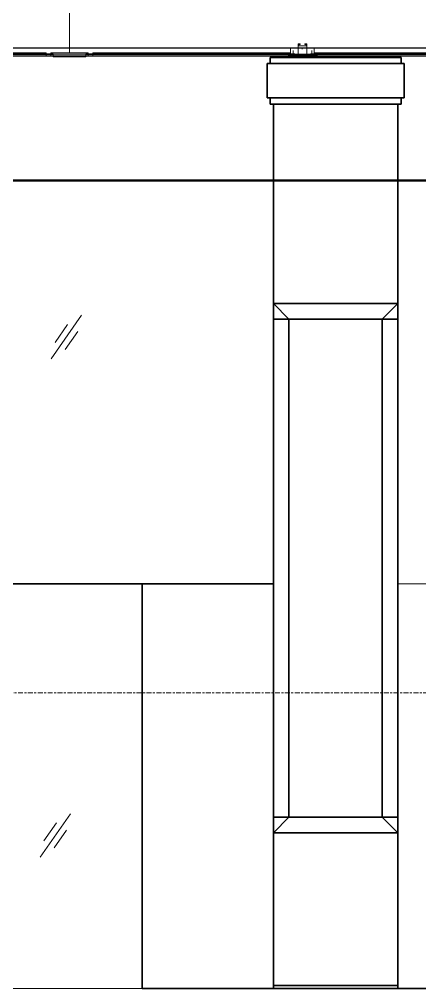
# Model space of a CAD drawing. Header units: millimetres. Extents: x 652554 to 1678317, y -308114 to 170803.
# Drawn here: x 741381 to 742666, y 155235 to 158348 of the extents above; entities that cross this region are included whole.
import ezdxf

# ---------------------------------------------------------------- set-up
doc = ezdxf.new("R2010")
doc.units = ezdxf.units.MM
doc.linetypes.add('Centre', pattern=[31.75, 6.35, -4.7625, 15.875, -4.7625])
doc.linetypes.add('DPA_Hidden 50', pattern=[3, 2, -1])
doc.layers.add('000 - 0_HIDE_OBJ_FRAMING_DEF_SUB_1', color=251, linetype='Continuous')
doc.layers.add('DIM', color=1, linetype='Continuous')
for name, color, linetype, lineweight in [('A-COLS-E', 1, 'Continuous', 35), ('A-DETL', 1, 'Continuous', 70), ('A-DETL-GENF', 2, 'Continuous', 35), ('A-FLOR-LEVL', 3, 'Continuous', 9), ('A-GLAZ-CURT', 2, 'Continuous', 9), ('A-GLAZ-CWMG', 2, 'Continuous', 35), ('E-LITE-EQPM', 2, 'Continuous', 35)]:
    doc.layers.add(name, color=color, linetype=linetype, lineweight=lineweight)

# ---------------------------------------------------------------- blocks, each defined once
blk = doc.blocks.new('L1-2 RECESSED FLUORESCENT - L1-2  RECESSED FLUORESCENT-12382980-2240-01 ENTRANCE 2 ELEVATION 2')
at = {"layer": 'E-LITE-EQPM', "color": 250, "lineweight": 20}
for p, q in [((-35866.5, 105550), (-35866.5, 105542.3)), ((-35866.5, 105542.3), (-35866.5, 105550)), ((-35866.5, 105542.3), (-35761.5, 105542.3)), ((-35761.5, 105542.3), (-35866.5, 105542.3)), ((-35771.5, 105542.3), (-35856.5, 105542.3)), ((-35856.5, 105542.3), (-35771.5, 105542.3)), ((-35761.5, 105542.3), (-35761.5, 105550)), ((-35761.5, 105550), (-35761.5, 105542.3))]:
    blk.add_line(p, q, dxfattribs=at)
blk = doc.blocks.new('D2 - D2-V246-2240-01 ENTRANCE 2 ELEVATION 2')
at = {"layer": 'E-LITE-EQPM', "color": 250, "lineweight": 20}
for p, q in [((-29103.5, 105568), (-29103.5, 105550)), ((-29079.6, 105568), (-29079.6, 105568)), ((-29079.6, 105568), (-29079.6, 105568)), ((-29079.5, 105584), (-29073.1, 105584)), ((-29073.1, 105584), (-29079.5, 105584)), ((-29079.5, 105584), (-29073.1, 105584)), ((-29073.1, 105584), (-29079.5, 105584)), ((-29079.5, 105584), (-29079.5, 105550)), ((-29079.5, 105568), (-29079.5, 105584)), ((-29079.5, 105584), (-29079.5, 105568)), ((-29079.5, 105568), (-29079.5, 105584)), ((-29077.3, 105577.7), (-29077.3, 105581.1)), ((-29077.3, 105581.1), (-29073.1, 105581.1)), ((-29073.1, 105581.1), (-29077.3, 105581.1)), ((-29077.3, 105581.1), (-29077.3, 105577.7)), ((-29077.3, 105577.7), (-29077.3, 105581.1)), ((-29077.3, 105581.1), (-29073.1, 105581.1)), ((-29073.1, 105581.1), (-29077.3, 105581.1)), ((-29077.3, 105581.1), (-29077.3, 105577.7)), ((-29053.7, 105577.7), (-29077.3, 105577.7)), ((-29077.3, 105577.7), (-29053.7, 105577.7)), ((-29053.7, 105577.7), (-29077.3, 105577.7)), ((-29077.3, 105577.7), (-29053.7, 105577.7)), ((-29073.1, 105581.1), (-29073.1, 105584)), ((-29073.1, 105584), (-29073.1, 105581.4)), ((-29073.1, 105581.4), (-29073.1, 105584)), ((-29073.1, 105584), (-29073.1, 105581.4)), ((-29065.5, 105568), (-29067.6, 105568)), ((-29051.5, 105584), (-29057.9, 105584)), ((-29057.9, 105584), (-29051.5, 105584)), ((-29051.5, 105584), (-29057.9, 105584)), ((-29057.9, 105584), (-29051.5, 105584)), ((-29057.9, 105584), (-29057.9, 105581.1)), ((-29057.9, 105581.4), (-29057.9, 105584)), ((-29057.9, 105584), (-29057.9, 105581.4)), ((-29057.9, 105581.4), (-29057.9, 105584)), ((-29057.9, 105581.1), (-29053.7, 105581.1)), ((-29053.7, 105581.1), (-29057.9, 105581.1)), ((-29057.9, 105581.1), (-29053.7, 105581.1)), ((-29053.7, 105581.1), (-29057.9, 105581.1)), ((-29053.7, 105581.1), (-29053.7, 105577.7)), ((-29053.7, 105577.7), (-29053.7, 105581.1)), ((-29053.7, 105581.1), (-29053.7, 105577.7)), ((-29053.7, 105577.7), (-29053.7, 105581.1)), ((-29051.5, 105550), (-29051.5, 105584)), ((-29051.5, 105568), (-29051.5, 105584)), ((-29051.5, 105568), (-29051.5, 105584)), ((-29051.5, 105568), (-29051.5, 105584)), ((-29051.4, 105568), (-29051.4, 105568)), ((-29051.4, 105568), (-29051.4, 105568)), ((-29027.5, 105550), (-29027.5, 105568)), ((-29110.5, 105550), (-29110.5, 105547)), ((-29065.5, 105550), (-29104.5, 105550)), ((-29065.5, 105547), (-29104.5, 105547)), ((-29104.3, 105550), (-29090.7, 105550)), ((-29104.3, 105547), (-29065.5, 105547)), ((-29099.7, 105549), (-29099.7, 105547)), ((-29095.5, 105562), (-29095.5, 105550)), ((-29065.5, 105550), (-29094, 105550)), ((-29094, 105550), (-29091.3, 105550)), ((-29091.2, 105550), (-29081.4, 105550)), ((-29065.5, 105550), (-29091.2, 105550)), ((-29065.5, 105550), (-29091.1, 105550)), ((-29065.5, 105550), (-29091.1, 105550)), ((-29065.5, 105547), (-29088.3, 105547)), ((-29088.3, 105547), (-29065.5, 105547)), ((-29065.5, 105547), (-29086.1, 105547)), ((-29086.1, 105547), (-29065.5, 105547)), ((-29081.3, 105550), (-29065.5, 105550)), ((-29079.5, 105550), (-29072.7, 105550)), ((-29051.5, 105550), (-29079.5, 105550)), ((-29072.1, 105550), (-29058.4, 105550)), ((-29039.1, 105550), (-29065.5, 105550)), ((-29039.1, 105550), (-29065.5, 105550)), ((-29065.5, 105550), (-29049.6, 105550)), ((-29039.4, 105550), (-29065.5, 105550)), ((-29049.1, 105550), (-29065.5, 105550)), ((-29039, 105550), (-29065.5, 105550)), ((-29065.5, 105547), (-29042.7, 105547)), ((-29042.7, 105547), (-29065.5, 105547)), ((-29065.5, 105547), (-29065.5, 105547)), ((-29065.5, 105547), (-29050.2, 105547)), ((-29050.2, 105547), (-29065.5, 105547)), ((-29065.5, 105547), (-29065.5, 105547)), ((-29065.5, 105547), (-29049.6, 105547)), ((-29049.6, 105547), (-29065.5, 105547)), ((-29065.5, 105547), (-29065.5, 105547)), ((-29065.5, 105547), (-29049.1, 105547)), ((-29049.1, 105547), (-29065.5, 105547)), ((-29065.5, 105547), (-29065.5, 105547)), ((-29065.5, 105547), (-29030.5, 105547)), ((-29030.5, 105547), (-29065.5, 105547)), ((-29065.5, 105547), (-29065.5, 105547)), ((-29065.5, 105547), (-29044.7, 105547)), ((-29044.7, 105547), (-29065.5, 105547)), ((-29065.5, 105547), (-29065.5, 105547)), ((-29065.5, 105547), (-29065.5, 105547)), ((-29058.3, 105550), (-29051.5, 105550)), ((-29049, 105550), (-29039.9, 105550)), ((-29049, 105547), (-29049, 105547)), ((-29048.8, 105547), (-29048.8, 105547)), ((-29039.3, 105550), (-29048.5, 105550)), ((-29048.4, 105547), (-29048.4, 105547)), ((-29039.8, 105550), (-29039.8, 105550)), ((-29035.5, 105550), (-29035.5, 105562)), ((-29031.3, 105547), (-29031.3, 105549)), ((-29020.5, 105547), (-29020.5, 105550))]:
    blk.add_line(p, q, dxfattribs=at)
blk = doc.blocks.new('PPL-C-AECM-1-PP19-EE-M3-0001_rvt-3-2240-01 ENTRANCE 2 ELEVATION 2')
at = {"layer": 'E-LITE-EQPM', "color": 250, "lineweight": 20}
for name, p in [('D2 - D2-V246-2240-01 ENTRANCE 2 ELEVATION 2', (0, 0)), ('L1-2 RECESSED FLUORESCENT - L1-2  RECESSED FLUORESCENT-12382980-2240-01 ENTRANCE 2 ELEVATION 2', (5999.7, 0))]:
    blk.add_blockref(name, p, dxfattribs=at)
blk = doc.blocks.new('PPL-C-AECM-1-PP19-EE-M3-0001_rvt-4-2240-01 ENTRANCE 2 ELEVATION 2')
at = {"layer": 'E-LITE-EQPM', "color": 250, "lineweight": 20}
for name, p in [('D2 - D2-V246-2240-01 ENTRANCE 2 ELEVATION 2', (0, 0)), ('L1-2 RECESSED FLUORESCENT - L1-2  RECESSED FLUORESCENT-12382980-2240-01 ENTRANCE 2 ELEVATION 2', (5999.7, 0))]:
    blk.add_blockref(name, p, dxfattribs=at)
blk = doc.blocks.new('DPA_Rectangular Tuscan Column - Rectangular Tuscan Column-V294-2240-01 ENTRANCE 2 ELEVATION 2')
at = {"layer": 'A-COLS-E'}
for p, q in [((-26169, 105520), (-26169, 105540)), ((-25749, 105540), (-26169, 105540)), ((-26159, 105550), (-26090.2, 105550)), ((-26090.2, 105550), (-26159, 105550)), ((-26159, 105540), (-26159, 105545)), ((-25759, 105540), (-26159, 105540)), ((-26038, 105550), (-25759, 105550)), ((-25834, 105550), (-26038, 105550)), ((-25759, 105550), (-25834, 105550)), ((-25759, 105545), (-25759, 105540)), ((-25759, 105545), (-25759, 105540)), ((-25749, 105540), (-25749, 105520)), ((-26179, 105410), (-26179, 105520)), ((-25739, 105520), (-26179, 105520)), ((-25749, 105520), (-26169, 105520)), ((-25739, 105520), (-25739, 105410)), ((-25739, 105410), (-26179, 105410)), ((-26169, 105390), (-26169, 105410)), ((-25749, 105410), (-26169, 105410)), ((-25749, 105410), (-25749, 105390)), ((-26169, 105390), (-25749, 105390)), ((-26159, 104750), (-26159, 105390)), ((-25759, 105390), (-26159, 105390)), ((-25759, 105390), (-25759, 104750)), ((-25759, 105390), (-25759, 104750)), ((-26159, 104750), (-25759, 104750)), ((-26109, 104700), (-26159, 104750)), ((-26159, 104750), (-26159, 104700)), ((-26159, 104750), (-25759, 104750)), ((-26084, 104750), (-25834, 104750)), ((-25759, 104750), (-25809, 104700)), ((-25759, 104750), (-25759, 104700)), ((-25759, 104750), (-25759, 104700)), ((-26159, 104700), (-26159, 103100)), ((-26109, 104700), (-26159, 104700)), ((-26109, 104700), (-26159, 104700)), ((-26109, 103100), (-26109, 104700)), ((-25809, 104700), (-26109, 104700)), ((-25809, 104700), (-26109, 104700)), ((-25809, 103100), (-25809, 104700)), ((-25759, 104700), (-25809, 104700)), ((-25759, 104700), (-25809, 104700)), ((-25759, 103100), (-25759, 104700)), ((-25759, 103950), (-25759, 104700)), ((-26109, 103100), (-26159, 103100)), ((-26159, 103100), (-26159, 103050)), ((-26159, 103050), (-26109, 103100)), ((-26159, 103100), (-26109, 103100)), ((-25809, 103100), (-26109, 103100)), ((-26109, 103100), (-25809, 103100)), ((-25759, 103100), (-25809, 103100)), ((-25809, 103100), (-25759, 103050)), ((-25809, 103100), (-25759, 103100)), ((-25759, 103100), (-25759, 103050)), ((-26159, 103050), (-25759, 103050)), ((-26159, 102560), (-26159, 103050)), ((-25759, 103050), (-26159, 103050)), ((-25759, 103050), (-25759, 102560)), ((-26159, 102560), (-25759, 102560)), ((-26159, 102550), (-26159, 102560)), ((-25759, 102560), (-26159, 102560)), ((-26159, 102550), (-26084, 102550)), ((-25759, 102550), (-26159, 102550)), ((-25834, 102550), (-25759, 102550)), ((-25759, 102560), (-25759, 102550))]:
    blk.add_line(p, q, dxfattribs=at)
blk = doc.blocks.new('System Panel - Entrance Glazed 12mm-17426763-2240-01 ENTRANCE 2 ELEVATION 2')
at = {"layer": 'A-GLAZ-CURT'}
for p, q in [((-27459, 103950), (-27459, 102550)), ((-27459, 102550), (-27459, 103950)), ((-26579.9, 102550), (-26579.9, 103850)), ((-26579.9, 103850), (-26579.9, 102550)), ((-27459, 102550), (-26579.9, 102550)), ((-26579.9, 102550), (-27459, 102550))]:
    blk.add_line(p, q, dxfattribs=at)
blk = doc.blocks.new('System Panel - Entrance Glazed 12mm-V349-2240-01 ENTRANCE 2 ELEVATION 2')
at = {"layer": 'A-GLAZ-CURT'}
for p, q in [((-28366.7, 105550), (-28759, 105550)), ((-28759, 105550), (-28366.7, 105550)), ((-28759, 105545), (-28759, 105540)), ((-28759, 105540), (-28759, 105545)), ((-27590.2, 105550), (-28261.7, 105550)), ((-28261.7, 105550), (-27590.2, 105550)), ((-27459, 105550), (-27537.2, 105550)), ((-27537.2, 105550), (-27459, 105550)), ((-27459, 103850), (-27459, 105545)), ((-27459, 105545), (-27459, 103850)), ((-28759, 105390), (-28759, 103850)), ((-28759, 103850), (-28759, 105390)), ((-28759, 103850), (-27459, 103850)), ((-27459, 103850), (-28759, 103850))]:
    blk.add_line(p, q, dxfattribs=at)
blk = doc.blocks.new('System Panel - Entrance Glazed 12mm-14709534-2240-01 ENTRANCE 2 ELEVATION 2')
at = {"layer": '000 - 0_HIDE_OBJ_FRAMING_DEF_SUB_1'}
for p, q in [((-26866.7, 105550), (-27459, 105550)), ((-27459, 105550), (-26866.7, 105550)), ((-27459, 105545), (-27459, 103850)), ((-27459, 103850), (-27459, 105545)), ((-26090.2, 105550), (-26761.7, 105550)), ((-26761.7, 105550), (-26090.2, 105550)), ((-25759, 105550), (-25834, 105550)), ((-25834, 105550), (-25759, 105550)), ((-25759, 105540), (-25759, 105545)), ((-25759, 105545), (-25759, 105540)), ((-25759, 103850), (-25759, 105390)), ((-25759, 105390), (-25759, 103850)), ((-27459, 103850), (-26159, 103850)), ((-26159, 103850), (-27459, 103850))]:
    blk.add_line(p, q, dxfattribs=at)
blk = doc.blocks.new('DPA_CP_Entrance Canopy Lower - Depth 4200-V355-2240-01 ENTRANCE 2 ELEVATION 2')
at = {"layer": 'A-GLAZ-CURT'}
for p, q in [((-31314, 105946), (-31314, 106137.3)), ((-31314, 106137.3), (-31314, 106112.3)), ((-30210.2, 106137.3), (-31314, 106137.3)), ((-29814, 106137.3), (-30110.2, 106137.3)), ((-29814, 106112.3), (-29814, 106137.3)), ((-29814, 106137.3), (-29814, 105946)), ((-31314, 106112.3), (-31314, 105921.1)), ((-29814, 105921.1), (-29814, 106112.3)), ((-31314, 106034.7), (-31314, 105750)), ((-31314, 105846), (-31314, 106034.7)), ((-29814, 106036.3), (-29814, 105846)), ((-29814, 105750), (-29814, 106036.3)), ((-31314, 105921.1), (-31314, 105946)), ((-29814, 105946), (-31314, 105946)), ((-29814, 105946), (-29814, 105921.1)), ((-31314, 105921.1), (-29814, 105921.1)), ((-31264, 105921.1), (-31264, 105900)), ((-31264, 105900), (-31264, 105921.1)), ((-29864, 105921.1), (-29864, 105900)), ((-29864, 105900), (-29864, 105921.1)), ((-31314, 105780), (-31314, 105900)), ((-31314, 105900), (-31314, 105750)), ((-31314, 105750), (-31314, 105900)), ((-31314, 105900), (-31314, 105895)), ((-29814, 105900), (-31314, 105900)), ((-29814, 105900), (-31314, 105900)), ((-29814, 105900), (-31314, 105900)), ((-29814, 105900), (-31314, 105900)), ((-31314, 105895), (-31314, 105745)), ((-31314, 105745), (-31314, 105895)), ((-31314, 105895), (-31314, 105785)), ((-29814, 105895), (-29814, 105900)), ((-29814, 105900), (-29814, 105750)), ((-29814, 105750), (-29814, 105900)), ((-29814, 105900), (-29814, 105780)), ((-29814, 105785), (-29814, 105895)), ((-29814, 105895), (-29814, 105745)), ((-29814, 105745), (-29814, 105895)), ((-31314, 105695), (-31314, 105846)), ((-29814, 105846), (-29814, 105695)), ((-31314, 105785), (-31314, 105765)), ((-29814, 105765), (-29814, 105785)), ((-31314, 105770), (-31314, 105780)), ((-29814, 105780), (-31314, 105780)), ((-31314, 105780), (-29814, 105780)), ((-31314, 105750), (-31314, 105770)), ((-29814, 105770), (-31314, 105770)), ((-31314, 105770), (-29814, 105770)), ((-31314, 105765), (-31314, 105575)), ((-29814, 105780), (-29814, 105770)), ((-29814, 105770), (-29814, 105750)), ((-29814, 105575), (-29814, 105765)), ((-31314, 105570), (-31314, 105750)), ((-29814, 105750), (-31314, 105750)), ((-29814, 105750), (-31314, 105750)), ((-29814, 105750), (-29814, 105570)), ((-31314, 105720), (-31314, 105695)), ((-29814, 105695), (-29814, 105720)), ((-31314, 105555), (-31314, 105570)), ((-30579.5, 105570), (-31314, 105570)), ((-30579.5, 105570), (-31314, 105570)), ((-29814, 105570), (-30551.5, 105570)), ((-29814, 105570), (-30551.5, 105570)), ((-29814, 105570), (-29814, 105555)), ((-30590.2, 105550), (-31314, 105550)), ((-30590.2, 105550), (-31261.7, 105550)), ((-29814, 105550), (-30540.8, 105550)), ((-29866.7, 105550), (-30538, 105550))]:
    blk.add_line(p, q, dxfattribs=at)
blk = doc.blocks.new('DPA_CP_Entrance Canopy Lower - Depth 4200-V356-2240-01 ENTRANCE 2 ELEVATION 2')
at = {"layer": 'A-GLAZ-CURT'}
for p, q in [((-29814, 105946), (-29814, 106137.3)), ((-29814, 106137.3), (-29814, 106112.3)), ((-28779.4, 106137.3), (-29814, 106137.3)), ((-28314, 106137.3), (-28679.4, 106137.3)), ((-28314, 106112.3), (-28314, 106137.3)), ((-28314, 106137.3), (-28314, 105946)), ((-29814, 106112.3), (-29814, 105921.1)), ((-28314, 105921.1), (-28314, 106112.3)), ((-29814, 106034.7), (-29814, 105750)), ((-29814, 105846), (-29814, 106034.7)), ((-28314, 106036.3), (-28314, 105846)), ((-28314, 105750), (-28314, 106036.3)), ((-29814, 105921.1), (-29814, 105946)), ((-28314, 105946), (-29814, 105946)), ((-28314, 105946), (-28314, 105921.1)), ((-29814, 105921.1), (-28314, 105921.1)), ((-29764, 105921.1), (-29764, 105900)), ((-29764, 105900), (-29764, 105921.1)), ((-28364, 105921.1), (-28364, 105900)), ((-28364, 105900), (-28364, 105921.1)), ((-29814, 105780), (-29814, 105900)), ((-29814, 105900), (-29814, 105750)), ((-29814, 105750), (-29814, 105900)), ((-29814, 105900), (-29814, 105895)), ((-28314, 105900), (-29814, 105900)), ((-28314, 105900), (-29814, 105900)), ((-28314, 105900), (-29814, 105900)), ((-28314, 105900), (-29814, 105900)), ((-29814, 105895), (-29814, 105745)), ((-29814, 105745), (-29814, 105895)), ((-29814, 105895), (-29814, 105785)), ((-28314, 105895), (-28314, 105900)), ((-28314, 105900), (-28314, 105750)), ((-28314, 105750), (-28314, 105900)), ((-28314, 105900), (-28314, 105780)), ((-28314, 105785), (-28314, 105895)), ((-28314, 105895), (-28314, 105745)), ((-28314, 105745), (-28314, 105895)), ((-29814, 105695), (-29814, 105846)), ((-28314, 105846), (-28314, 105695)), ((-29814, 105785), (-29814, 105765)), ((-28314, 105765), (-28314, 105785)), ((-29814, 105770), (-29814, 105780)), ((-28314, 105780), (-29814, 105780)), ((-29814, 105780), (-28314, 105780)), ((-29814, 105750), (-29814, 105770)), ((-28314, 105770), (-29814, 105770)), ((-29814, 105770), (-28314, 105770)), ((-29814, 105765), (-29814, 105575)), ((-28314, 105780), (-28314, 105770)), ((-28314, 105770), (-28314, 105750)), ((-28314, 105575), (-28314, 105765)), ((-29814, 105570), (-29814, 105750)), ((-28314, 105750), (-29814, 105750)), ((-28314, 105750), (-29814, 105750)), ((-28314, 105750), (-28314, 105570)), ((-29814, 105720), (-29814, 105695)), ((-28314, 105695), (-28314, 105720)), ((-29814, 105555), (-29814, 105570)), ((-29079.5, 105570), (-29814, 105570)), ((-29079.5, 105570), (-29814, 105570)), ((-28314, 105570), (-29051.5, 105570)), ((-28314, 105570), (-29051.5, 105570)), ((-28314, 105570), (-28314, 105555)), ((-29090.2, 105550), (-29814, 105550)), ((-29090.2, 105550), (-29761.7, 105550)), ((-28314, 105550), (-29040, 105550)), ((-28366.7, 105550), (-29038, 105550))]:
    blk.add_line(p, q, dxfattribs=at)
blk = doc.blocks.new('Rectangular Mullion - Entrance Louver Top-V366-2240-01 ENTRANCE 2 ELEVATION 2')
at = {"layer": 'A-GLAZ-CWMG'}
for p, q in [((-28366.7, 105550), (-28729.4, 105550)), ((-28366.7, 105550), (-28729.4, 105550)), ((-27590.2, 105550), (-28261.7, 105550)), ((-27590.2, 105550), (-28261.7, 105550)), ((-27298.7, 105550), (-27537.2, 105550)), ((-27298.7, 105550), (-27537.2, 105550))]:
    blk.add_line(p, q, dxfattribs=at)
blk = doc.blocks.new('Rectangular Mullion - Entrance Louver Top-V367-2240-01 ENTRANCE 2 ELEVATION 2')
at = {"layer": 'A-GLAZ-CWMG'}
for p, q in [((-29866.7, 105550), (-30160.2, 105550)), ((-29866.7, 105550), (-30160.2, 105550)), ((-29090.2, 105550), (-29761.7, 105550)), ((-29090.2, 105550), (-29761.7, 105550)), ((-28729.4, 105550), (-29038, 105550)), ((-28729.4, 105550), (-29038, 105550))]:
    blk.add_line(p, q, dxfattribs=at)
blk = doc.blocks.new('System Panel - DPA-AR_Metal Ceiling Rectangular Panel-17959681-2240-01 ENTRANCE 2 ELEVATION 2')
at = {"layer": 'A-GLAZ-CURT'}
for p, q in [((-29739.2, 105555), (-29104.2, 105555)), ((-29739.2, 105550), (-29739.2, 105555)), ((-29739.2, 105550), (-29090.2, 105550)), ((-29090.2, 105550), (-29739.2, 105550)), ((-28389.2, 105550), (-29040, 105550)), ((-29038, 105550), (-28389.2, 105550)), ((-29027.5, 105555), (-28389.2, 105555)), ((-28389.2, 105550), (-28389.2, 105555))]:
    blk.add_line(p, q, dxfattribs=at)
blk = doc.blocks.new('System Panel - DPA-AR_Metal Ceiling Rectangular Panel-V395-2240-01 ENTRANCE 2 ELEVATION 2')
at = {"layer": 'A-GLAZ-CURT'}
for p, q in [((-31239.2, 105555), (-30603.5, 105555)), ((-31239.2, 105550), (-31239.2, 105555)), ((-31239.2, 105550), (-30590.2, 105550)), ((-30590.2, 105550), (-31239.2, 105550)), ((-29889.2, 105550), (-30540.8, 105550)), ((-30538, 105550), (-29889.2, 105550)), ((-30527.5, 105555), (-29889.2, 105555)), ((-29889.2, 105550), (-29889.2, 105555))]:
    blk.add_line(p, q, dxfattribs=at)
blk = doc.blocks.new('DPA_CP_Metal Ceiling Luminaire - Linear Luminaire Entrance-12679429-2240-01 ENTRANCE 2 ELEVATION 2')
at = {"layer": 'A-GLAZ-CURT'}
for p, q in [((-35866.5, 105550), (-35874, 105550)), ((-35874, 105550), (-35866.5, 105550)), ((-35754, 105550), (-35761.5, 105550)), ((-35761.5, 105550), (-35754, 105550))]:
    blk.add_line(p, q, dxfattribs=at)
blk = doc.blocks.new('DPA_CP_Metal Ceiling Panel - Vertical Panel Entrance-17959721-2240-01 ENTRANCE 2 ELEVATION 2')
at = {"layer": 'A-GLAZ-CURT'}
for p, q in [((-28374.2, 105555), (-28254.2, 105555)), ((-28374.2, 105550), (-28374.2, 105555)), ((-28254.2, 105550), (-28374.2, 105550)), ((-28374.2, 105550), (-28366.7, 105550)), ((-28261.7, 105550), (-28254.2, 105550)), ((-28254.2, 105555), (-28254.2, 105550))]:
    blk.add_line(p, q, dxfattribs=at)
blk = doc.blocks.new('DPA_CP_Metal Ceiling Panel - Vertical Panel Entrance-12681732-2240-01 ENTRANCE 2 ELEVATION 2')
at = {"layer": 'A-GLAZ-CURT'}
for p, q in [((-28366.7, 105550), (-28374.2, 105550)), ((-28374.2, 105550), (-28366.7, 105550)), ((-28254.2, 105550), (-28261.7, 105550)), ((-28261.7, 105550), (-28254.2, 105550))]:
    blk.add_line(p, q, dxfattribs=at)
blk = doc.blocks.new('System Panel - DPA-AR_Metal Ceiling Rectangular Panel-V431-2240-01 ENTRANCE 2 ELEVATION 2')
at = {"layer": 'A-GLAZ-CURT'}
for p, q in [((-26090.2, 105550), (-26739.1, 105550)), ((-26739.1, 105550), (-26090.2, 105550)), ((-25389.1, 105550), (-25834, 105550)), ((-25834, 105550), (-25389.1, 105550))]:
    blk.add_line(p, q, dxfattribs=at)
blk = doc.blocks.new('System Panel - DPA-AR_Metal Ceiling Rectangular Panel-V432-2240-01 ENTRANCE 2 ELEVATION 2')
at = {"layer": 'A-GLAZ-CURT'}
for p, q in [((-26090.2, 105550), (-26739.1, 105550)), ((-26739.1, 105550), (-26090.2, 105550)), ((-25389.1, 105550), (-25834, 105550)), ((-25834, 105550), (-25389.1, 105550))]:
    blk.add_line(p, q, dxfattribs=at)
blk = doc.blocks.new('DPA_CP_Metal Ceiling Panel - Vertical Panel Entrance-V423-2240-01 ENTRANCE 2 ELEVATION 2')
at = {"layer": 'A-GLAZ-CURT'}
for p, q in [((-23874.1, 105550), (-23866.7, 105550)), ((-23866.9, 105550), (-23874.1, 105550)), ((-23761.7, 105550), (-23754.1, 105550)), ((-23754.1, 105550), (-23761.7, 105550))]:
    blk.add_line(p, q, dxfattribs=at)
blk = doc.blocks.new('DPA_CP_Metal Ceiling Luminaire - Linear Luminaire Entrance-V424-2240-01 ENTRANCE 2 ELEVATION 2')
at = {"layer": 'A-GLAZ-CURT'}
for p, q in [((-23874.1, 105550), (-23866.9, 105550)), ((-23866.9, 105550), (-23874.1, 105550)), ((-23761.7, 105550), (-23754.1, 105550)), ((-23754.1, 105550), (-23761.7, 105550))]:
    blk.add_line(p, q, dxfattribs=at)
blk = doc.blocks.new('DPA_CP_Metal Ceiling Panel - Vertical Panel Entrance-V425-2240-01 ENTRANCE 2 ELEVATION 2')
at = {"layer": 'A-GLAZ-CURT'}
for p, q in [((-23874.1, 105550), (-23866.9, 105550)), ((-23866.9, 105550), (-23874.1, 105550)), ((-23761.7, 105550), (-23754.1, 105550)), ((-23754.1, 105550), (-23761.7, 105550))]:
    blk.add_line(p, q, dxfattribs=at)
blk = doc.blocks.new('DPA_CP_Metal Ceiling Luminaire - Linear Luminaire Entrance-V426-2240-01 ENTRANCE 2 ELEVATION 2')
at = {"layer": 'A-GLAZ-CURT'}
for p, q in [((-23874.1, 105550), (-23866.7, 105550)), ((-23866.7, 105550), (-23874.1, 105550)), ((-23761.7, 105550), (-23754.1, 105550)), ((-23754.1, 105550), (-23761.7, 105550))]:
    blk.add_line(p, q, dxfattribs=at)
blk = doc.blocks.new('System Panel - DPA-AR_Metal Ceiling Rectangular Panel-V430-2240-01 ENTRANCE 2 ELEVATION 2')
at = {"layer": 'A-GLAZ-CURT'}
for p, q in [((-25374.1, 105550), (-25366.7, 105550)), ((-25366.7, 105550), (-25374.1, 105550)), ((-25261.7, 105550), (-25254.1, 105550)), ((-25254.1, 105550), (-25261.7, 105550))]:
    blk.add_line(p, q, dxfattribs=at)
blk = doc.blocks.new('System Panel - DPA-AR_Metal Ceiling Rectangular Panel-V435-2240-01 ENTRANCE 2 ELEVATION 2')
at = {"layer": 'A-GLAZ-CURT'}
for p, q in [((-30590.2, 105550), (-31239.1, 105550)), ((-31239.1, 105550), (-30590.2, 105550)), ((-29889.1, 105550), (-30538, 105550)), ((-30538, 105550), (-29889.1, 105550))]:
    blk.add_line(p, q, dxfattribs=at)
blk = doc.blocks.new('System Panel - DPA-AR_Metal Ceiling Rectangular Panel-V436-2240-01 ENTRANCE 2 ELEVATION 2')
at = {"layer": 'A-GLAZ-CURT'}
for p, q in [((-30590.2, 105550), (-31239.1, 105550)), ((-31239.1, 105550), (-30590.2, 105550)), ((-29889.1, 105550), (-30538, 105550)), ((-30538, 105550), (-29889.1, 105550))]:
    blk.add_line(p, q, dxfattribs=at)
blk = doc.blocks.new('System Panel - DPA-AR_Metal Ceiling Rectangular Panel-16088921-2240-01 ENTRANCE 2 ELEVATION 2')
at = {"layer": 'A-GLAZ-CURT'}
for p, q in [((-30590.2, 105550), (-31239.1, 105550)), ((-31239.1, 105550), (-30590.2, 105550)), ((-31239.1, 105550), (-31239.1, 105545)), ((-29889.1, 105545), (-31239.1, 105545)), ((-29889.1, 105550), (-30538, 105550)), ((-30538, 105550), (-29889.1, 105550)), ((-29889.1, 105550), (-29889.1, 105545))]:
    blk.add_line(p, q, dxfattribs=at)
blk = doc.blocks.new('System Panel - DPA-AR_Metal Ceiling Rectangular Panel-16088657-2240-01 ENTRANCE 2 ELEVATION 2')
at = {"layer": 'A-GLAZ-CURT'}
for p, q in [((-31374.1, 105550), (-31366.7, 105550)), ((-31366.7, 105550), (-31374.1, 105550)), ((-31374.1, 105545), (-31374.1, 105550)), ((-31366.7, 105545), (-31374.1, 105545)), ((-31261.7, 105550), (-31254.1, 105550)), ((-31254.1, 105550), (-31261.7, 105550)), ((-31254.1, 105545), (-31261.7, 105545)), ((-31254.1, 105550), (-31254.1, 105545))]:
    blk.add_line(p, q, dxfattribs=at)
blk = doc.blocks.new('System Panel - DPA-AR_Metal Ceiling Rectangular Panel-V441-2240-01 ENTRANCE 2 ELEVATION 2')
at = {"layer": 'A-GLAZ-CURT'}
for p, q in [((-29090.2, 105550), (-29739.1, 105550)), ((-29739.1, 105550), (-29090.2, 105550)), ((-29739.1, 105550), (-29739.1, 105545)), ((-28389.1, 105545), (-29739.1, 105545)), ((-29038, 105550), (-28389.1, 105550)), ((-28389.1, 105550), (-28834, 105550)), ((-28389.1, 105550), (-28389.1, 105545))]:
    blk.add_line(p, q, dxfattribs=at)
blk = doc.blocks.new('System Panel - Entrance Glazed 12mm-17426765-2240-01 ENTRANCE 2 ELEVATION 2')
at = {"layer": '000 - 0_HIDE_OBJ_FRAMING_DEF_SUB_1'}
for p, q in [((-29579.9, 103850), (-29579.9, 102550)), ((-29579.9, 102550), (-29579.9, 103850)), ((-28079.9, 102550), (-28079.9, 103850)), ((-28079.9, 103850), (-28079.9, 102550)), ((-29579.9, 102550), (-29084, 102550)), ((-29084, 102550), (-29579.9, 102550)), ((-28834, 102550), (-28079.9, 102550)), ((-28079.9, 102550), (-28834, 102550))]:
    blk.add_line(p, q, dxfattribs=at)
blk = doc.blocks.new('D1 - D1-V468-2240-01 ENTRANCE 2 ELEVATION 2')
at = {"layer": 'E-LITE-EQPM'}
for p, q in [((-29090.2, 105550), (-29141.5, 105550)), ((-29091, 105550), (-29109, 105550)), ((-29109, 105550), (-29091, 105550)), ((-29086.5, 105547), (-29109, 105547)), ((-29109, 105547), (-29086.5, 105547)), ((-29091.2, 105550), (-29102, 105550)), ((-29102, 105550), (-29091.2, 105550)), ((-29102, 105550), (-29090.8, 105550)), ((-29090.8, 105550), (-29102, 105550)), ((-29099.3, 105550), (-29101.7, 105550)), ((-29101.7, 105550), (-29099.3, 105550)), ((-29096.1, 105550), (-29101, 105550)), ((-29101, 105550), (-29096.1, 105550)), ((-29097.7, 105550), (-29099.8, 105550)), ((-29099.8, 105550), (-29097.7, 105550)), ((-29099.3, 105550), (-29097.7, 105550)), ((-29097.7, 105550), (-29099.3, 105550)), ((-29029, 105547), (-29099, 105547)), ((-29099, 105547), (-29029, 105547)), ((-29030.1, 105547), (-29098.2, 105547)), ((-29098.2, 105547), (-29030.1, 105547)), ((-29091.1, 105550), (-29095.3, 105550)), ((-29095.3, 105550), (-29091.1, 105550)), ((-29091.5, 105550), (-29094, 105550)), ((-29094, 105550), (-29091.5, 105550)), ((-29091.6, 105550), (-29093, 105550)), ((-29093, 105550), (-29091.6, 105550)), ((-29085.9, 105547), (-29091, 105547)), ((-29091, 105547), (-29085.9, 105547)), ((-29086.5, 105547), (-29090, 105547)), ((-29090, 105547), (-29086.5, 105547)), ((-29040, 105547), (-29088, 105547)), ((-29088, 105547), (-29040, 105547)), ((-29040.1, 105547), (-29087.9, 105547)), ((-29087.9, 105547), (-29040.1, 105547)), ((-29058.3, 105547), (-29085.9, 105547)), ((-29085.9, 105547), (-29058.3, 105547)), ((-29019, 105547), (-29085.9, 105547)), ((-29085.9, 105547), (-29019, 105547)), ((-29037, 105547), (-29085.8, 105547)), ((-29085.8, 105547), (-29037, 105547)), ((-29038, 105547), (-29085.1, 105547)), ((-29085.1, 105547), (-29038, 105547)), ((-29042.1, 105547), (-29057.2, 105547)), ((-29057.2, 105547), (-29042.1, 105547)), ((-29034, 105550), (-29039.8, 105550)), ((-29019, 105550), (-29039.7, 105550)), ((-29035, 105550), (-29039.6, 105550)), ((-29032, 105550), (-29039.2, 105550)), ((-29031.1, 105550), (-29039.2, 105550)), ((-29038.8, 105550), (-29037, 105550)), ((-29038.6, 105550), (-29028.3, 105550)), ((-28986.5, 105550), (-29038, 105550)), ((-29037.3, 105550), (-29019, 105550)), ((-29037.1, 105550), (-29032, 105550)), ((-29037.1, 105550), (-29031.1, 105550)), ((-29036.9, 105550), (-29034, 105550)), ((-29036.7, 105550), (-29035, 105550)), ((-29028.3, 105550), (-29036.2, 105550)), ((-29026, 105550), (-29030.6, 105550)), ((-29030.6, 105550), (-29026, 105550)), ((-29026.2, 105550), (-29030.3, 105550)), ((-29030.3, 105550), (-29028.2, 105550)), ((-29028.2, 105550), (-29030.3, 105550)), ((-29030.3, 105550), (-29026.5, 105550)), ((-29027, 105550), (-29030, 105550)), ((-29030, 105550), (-29027, 105550)), ((-29026.5, 105550), (-29024.1, 105550)), ((-29024, 105550), (-29026.2, 105550)), ((-29019, 105547), (-29019, 105550))]:
    blk.add_line(p, q, dxfattribs=at)
blk = doc.blocks.new('DPA_AN_Callout - DPA_AN_Callout-15542784-2240-01 ENTRANCE 2 ELEVATION 2')
at = {"layer": 'A-DETL-GENF', "linetype": 'DPA_Hidden 50', "lineweight": 50}
blk.add_line((-23757.1, 105144.8), (-37423.6, 105144.8), dxfattribs=at)

msp = doc.modelspace()

# ---------------------------------------------------------------- linework, layer by layer
at = {"layer": 'A-DETL', "lineweight": 9}
for p, q in [((741483.2679, 157258.1726), (741580.7759, 157397.4285)), ((741495.5637, 157310.6017), (741535.714, 157367.9424)), ((741528.3298, 157287.6587), (741568.4801, 157344.9993)), ((741447.1522, 155657.5653), (741544.6602, 155796.8212)), ((741459.448, 155709.9944), (741499.5983, 155767.3351)), ((741492.214, 155687.0514), (741532.3644, 155744.392))]:
    msp.add_line(p, q, dxfattribs=at)
at = {"layer": 'A-FLOR-LEVL', "linetype": 'Centre'}
msp.add_line((725077.5054, 156185.4952), (764414.5606, 156185.4952), dxfattribs=at)
at = {"layer": 'DIM', "color": 6}
for points in [[(734041.5932, 166635.4952), (755571.5766, 166635.4952), (755571.5766, 158255.4952), (734041.5932, 158255.4952)], [(734396.5516, 158230.4952), (755176.5766, 158230.4952), (755176.5766, 153905.4952), (734396.5516, 153905.4952)]]:
    msp.add_lwpolyline(points, close=True, dxfattribs=at)

# ---------------------------------------------------------------- block references
at = {"color": 10, "lineweight": 5}
for name in ['PPL-C-AECM-1-PP19-EE-M3-0001_rvt-3-2240-01 ENTRANCE 2 ELEVATION 2', 'PPL-C-AECM-1-PP19-EE-M3-0001_rvt-4-2240-01 ENTRANCE 2 ELEVATION 2']:
    msp.add_blockref(name, (771355.5694, 52685.4952), dxfattribs=at)
at = {"layer": 'A-COLS-E'}
msp.add_blockref('DPA_Rectangular Tuscan Column - Rectangular Tuscan Column-V294-2240-01 ENTRANCE 2 ELEVATION 2', (768355.5694, 52685.4952), dxfattribs=at)
at = {"layer": 'A-DETL-GENF'}
msp.add_blockref('DPA_AN_Callout - DPA_AN_Callout-15542784-2240-01 ENTRANCE 2 ELEVATION 2', (771355.5694, 52685.4952), dxfattribs=at)
at = {"layer": 'A-GLAZ-CURT'}
for name, p in [('DPA_CP_Entrance Canopy Lower - Depth 4200-V355-2240-01 ENTRANCE 2 ELEVATION 2', (771355.5694, 52685.4952)), ('DPA_CP_Entrance Canopy Lower - Depth 4200-V356-2240-01 ENTRANCE 2 ELEVATION 2', (771355.5694, 52685.4952)), ('System Panel - DPA-AR_Metal Ceiling Rectangular Panel-V395-2240-01 ENTRANCE 2 ELEVATION 2', (771355.5694, 52685.4952)), ('System Panel - DPA-AR_Metal Ceiling Rectangular Panel-V435-2240-01 ENTRANCE 2 ELEVATION 2', (771355.5694, 52685.4952)), ('System Panel - DPA-AR_Metal Ceiling Rectangular Panel-V436-2240-01 ENTRANCE 2 ELEVATION 2', (771355.5694, 52685.4952)), ('System Panel - DPA-AR_Metal Ceiling Rectangular Panel-V436-2240-01 ENTRANCE 2 ELEVATION 2', (771355.5694, 52685.4952)), ('System Panel - DPA-AR_Metal Ceiling Rectangular Panel-V435-2240-01 ENTRANCE 2 ELEVATION 2', (771355.5694, 52685.4952)), ('System Panel - DPA-AR_Metal Ceiling Rectangular Panel-16088921-2240-01 ENTRANCE 2 ELEVATION 2', (771355.5694, 52685.4952)), ('System Panel - Entrance Glazed 12mm-14709534-2240-01 ENTRANCE 2 ELEVATION 2', (768355.5694, 52685.4952)), ('DPA_CP_Metal Ceiling Panel - Vertical Panel Entrance-17959721-2240-01 ENTRANCE 2 ELEVATION 2', (769855.5694, 52685.4952)), ('DPA_CP_Metal Ceiling Luminaire - Linear Luminaire Entrance-12679429-2240-01 ENTRANCE 2 ELEVATION 2', (777355.3013, 52685.4952)), ('DPA_CP_Metal Ceiling Panel - Vertical Panel Entrance-12681732-2240-01 ENTRANCE 2 ELEVATION 2', (769855.5694, 52685.4952)), ('DPA_CP_Metal Ceiling Panel - Vertical Panel Entrance-V423-2240-01 ENTRANCE 2 ELEVATION 2', (765355.5694, 52685.4952)), ('DPA_CP_Metal Ceiling Luminaire - Linear Luminaire Entrance-V424-2240-01 ENTRANCE 2 ELEVATION 2', (765355.5694, 52685.4952)), ('DPA_CP_Metal Ceiling Panel - Vertical Panel Entrance-V425-2240-01 ENTRANCE 2 ELEVATION 2', (765355.5694, 52685.4952)), ('DPA_CP_Metal Ceiling Luminaire - Linear Luminaire Entrance-V426-2240-01 ENTRANCE 2 ELEVATION 2', (765355.5694, 52685.4952)), ('System Panel - DPA-AR_Metal Ceiling Rectangular Panel-V430-2240-01 ENTRANCE 2 ELEVATION 2', (766855.5694, 52685.4952)), ('System Panel - DPA-AR_Metal Ceiling Rectangular Panel-16088657-2240-01 ENTRANCE 2 ELEVATION 2', (772855.5694, 52685.4952)), ('System Panel - DPA-AR_Metal Ceiling Rectangular Panel-17959681-2240-01 ENTRANCE 2 ELEVATION 2', (771355.5694, 52685.4952)), ('System Panel - DPA-AR_Metal Ceiling Rectangular Panel-V431-2240-01 ENTRANCE 2 ELEVATION 2', (768355.5694, 52685.4952)), ('System Panel - DPA-AR_Metal Ceiling Rectangular Panel-V432-2240-01 ENTRANCE 2 ELEVATION 2', (768355.5694, 52685.4952)), ('System Panel - DPA-AR_Metal Ceiling Rectangular Panel-V432-2240-01 ENTRANCE 2 ELEVATION 2', (768355.5694, 52685.4952)), ('System Panel - DPA-AR_Metal Ceiling Rectangular Panel-V431-2240-01 ENTRANCE 2 ELEVATION 2', (768355.5694, 52685.4952)), ('System Panel - DPA-AR_Metal Ceiling Rectangular Panel-V441-2240-01 ENTRANCE 2 ELEVATION 2', (771355.5694, 52685.4952)), ('System Panel - Entrance Glazed 12mm-V349-2240-01 ENTRANCE 2 ELEVATION 2', (771355.5694, 52685.4952)), ('System Panel - Entrance Glazed 12mm-17426763-2240-01 ENTRANCE 2 ELEVATION 2', (768355.5694, 52685.4952)), ('System Panel - Entrance Glazed 12mm-17426765-2240-01 ENTRANCE 2 ELEVATION 2', (771355.5694, 52685.4952))]:
    msp.add_blockref(name, p, dxfattribs=at)
at = {"layer": 'A-GLAZ-CWMG'}
for name in ['Rectangular Mullion - Entrance Louver Top-V367-2240-01 ENTRANCE 2 ELEVATION 2', 'Rectangular Mullion - Entrance Louver Top-V366-2240-01 ENTRANCE 2 ELEVATION 2']:
    msp.add_blockref(name, (771355.5694, 52685.4952), dxfattribs=at)
at = {"layer": 'E-LITE-EQPM'}
msp.add_blockref('D1 - D1-V468-2240-01 ENTRANCE 2 ELEVATION 2', (771355.5694, 52685.4952), dxfattribs=at)

doc.saveas('drawing.dxf')
